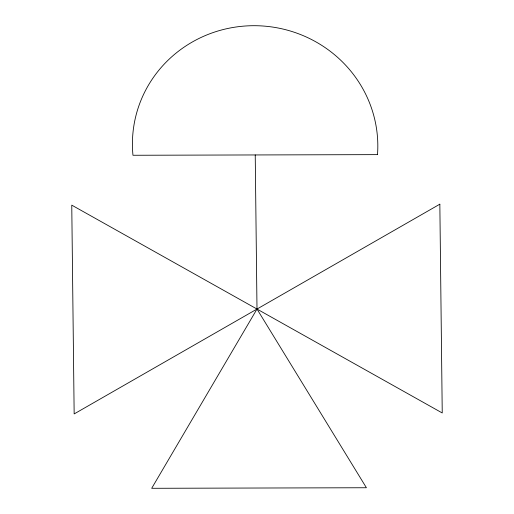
<?xml version="1.0" encoding="UTF-8"?>
<svg xmlns="http://www.w3.org/2000/svg" width="514" height="514" viewBox="0 0 514 514"><rect width="100%" height="100%" fill="white"/><g stroke="black" fill="none" stroke-linecap="round" stroke-linejoin="round"><path stroke-width="0.77" d="M257 309.055L151.694 488.3L366.411 487.741L257 309.055L255.233 154.952M439.843 204.18L74.157 413.931L71.761 205.144L442.239 412.967L439.843 204.18M377.501 154.63L132.965 155.267A122.775 119.229 8.4 0 1 253.749 25.7A122.775 119.229 8.4 0 1 377.501 154.63"/></g></svg>
